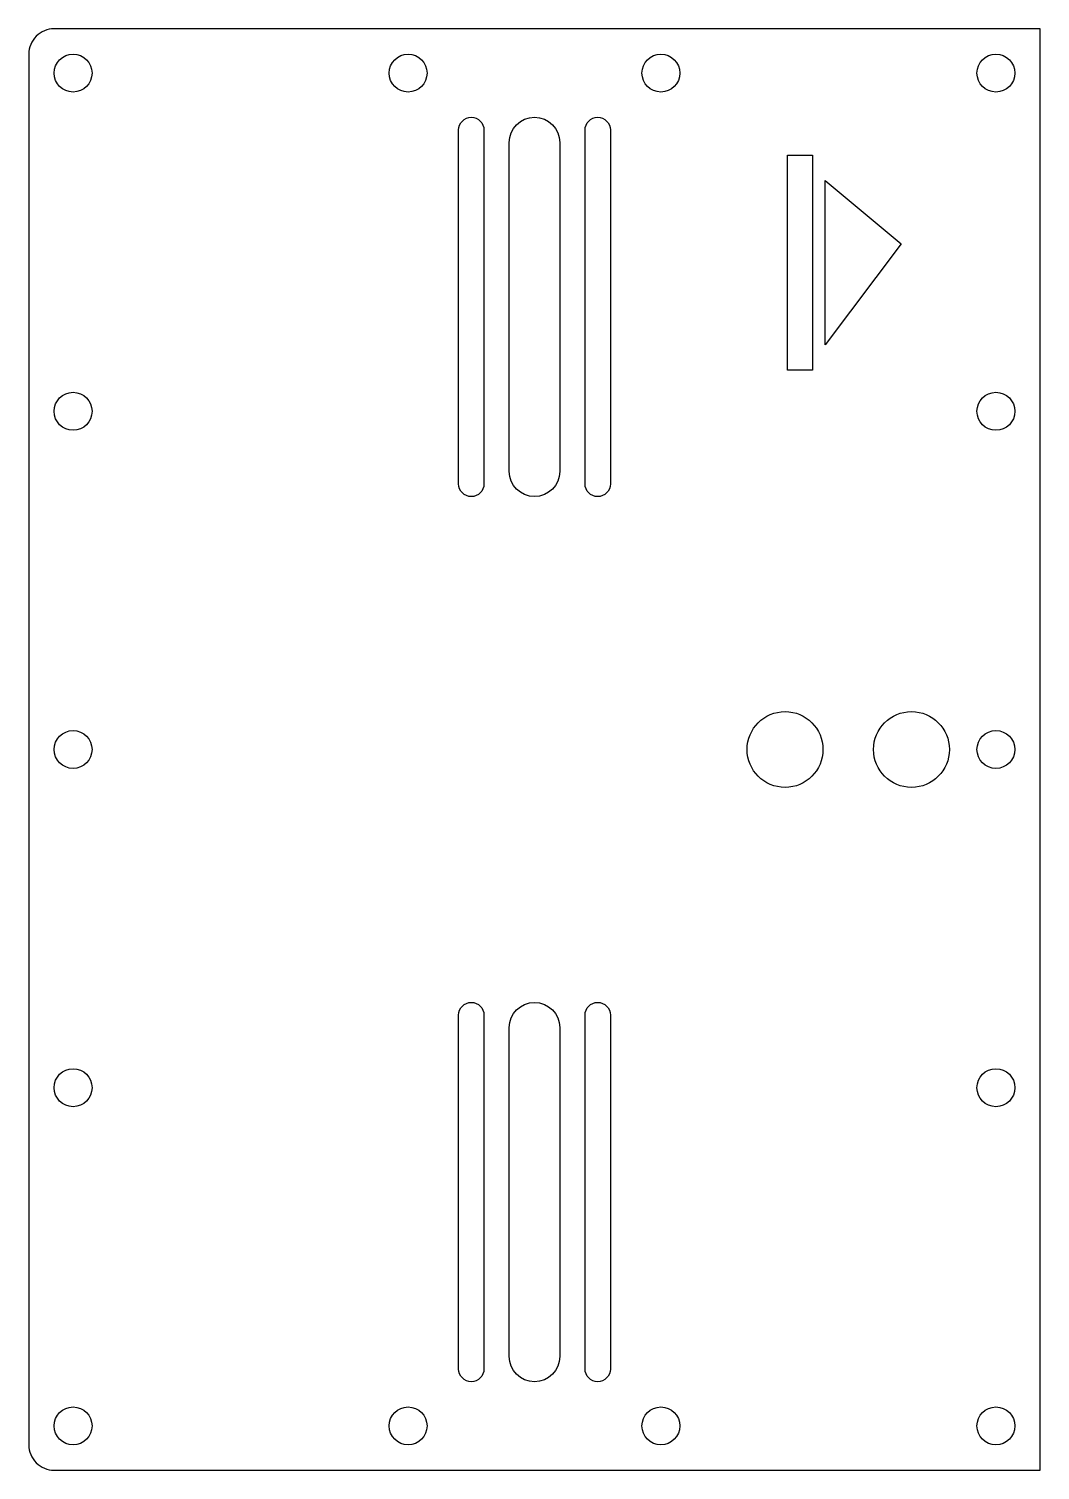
# Model space of a CAD drawing. Header units: millimetres. Extents: x -40 to 40, y -107 to 7.
import ezdxf

# ---------------------------------------------------------------- set-up
doc = ezdxf.new("R2010")
doc.units = ezdxf.units.MM
doc.layers.get('0').update_dxf_attribs({"linetype": 'CONTINUOUS'})

msp = doc.modelspace()

# ---------------------------------------------------------------- linework, layer by layer
for points in [[(-40, -105, 0.414214), (-38, -107), (40, -107), (40, 7), (-38, 7, 0.414214), (-40, 5)], [(-6, -29), (-6, -1, -1), (-4, -1), (-4, -29, -1)], [(2, -2), (2, -28, -1), (-2, -28), (-2, -2, -1)], [(4, -29), (4, -1, -1), (6, -1), (6, -29, -1)], [(-6, -99), (-6, -71, -1), (-4, -71), (-4, -99, -1)], [(2, -72), (2, -98, -1), (-2, -98), (-2, -72, -1)], [(6, -71), (6, -99, -1), (4, -99), (4, -71, -1)]]:
    msp.add_lwpolyline(points, format="xyb", close=True)
for points in [[(22, -20), (20, -20), (20, -3), (22, -3)], [(23, -5), (29, -10), (23, -18)]]:
    msp.add_lwpolyline(points, close=True)
for centre, radius in [((-36.5, 3.5), 1.5), ((-10, 3.5), 1.5), ((10, 3.5), 1.5), ((36.5, 3.5), 1.5), ((-36.5, -23.25), 1.5), ((36.5, -23.25), 1.5), ((19.82, -50), 3), ((29.82, -50), 3), ((-36.5, -50), 1.5), ((36.5, -50), 1.5), ((-36.5, -76.75), 1.5), ((36.5, -76.75), 1.5), ((-36.5, -103.5), 1.5), ((-10, -103.5), 1.5), ((10, -103.5), 1.5), ((36.5, -103.5), 1.5)]:
    msp.add_circle(centre, radius)

doc.saveas('drawing.dxf')
